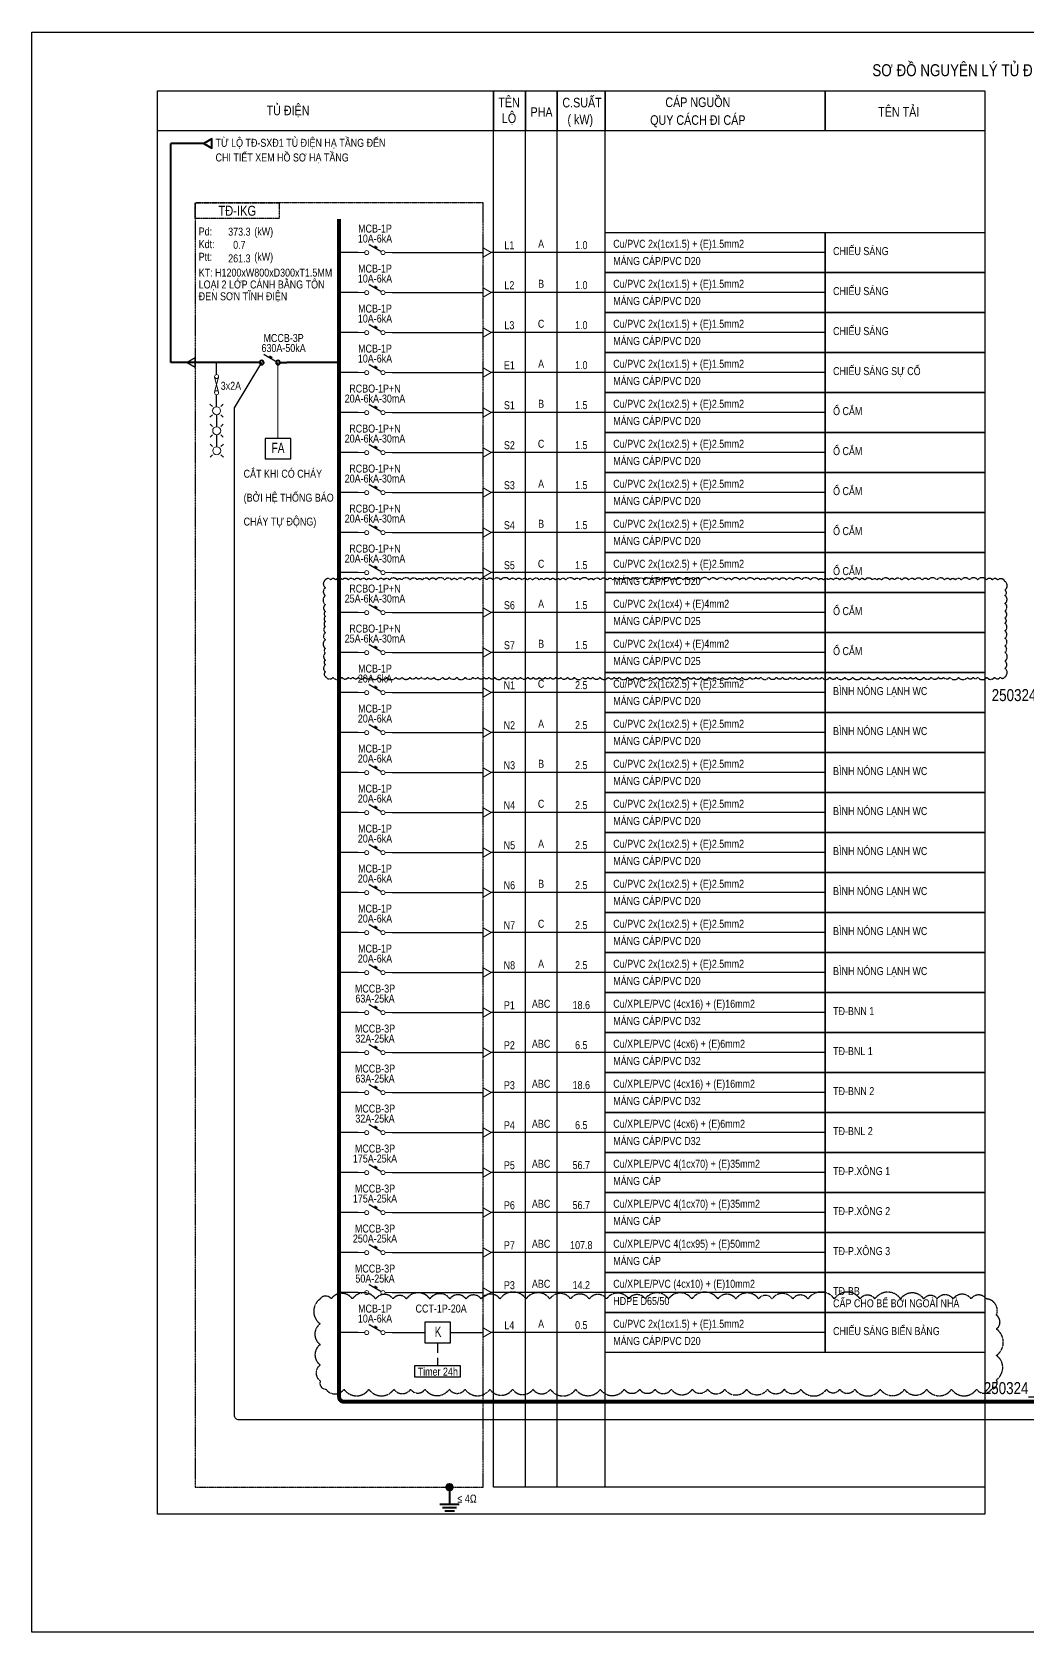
# Model space of a CAD drawing. Header units: millimetres. Extents: x -343543 to 400519, y -115663 to 104219.
# Drawn here: x -328386 to -303491, y 54009 to 94009 of the extents above; entities that cross this region are included whole.
import ezdxf
from ezdxf.enums import TextEntityAlignment as Align

# ---------------------------------------------------------------- set-up
doc = ezdxf.new("R2010")
doc.units = ezdxf.units.MM
doc.linetypes.add("$0$02'TUONG Xay$0$HIDDEN", pattern=[0.375, 0.25, -0.125])
doc.linetypes.add('CENTER', pattern=[50.8, 31.75, -6.35, 6.35, -6.35])
doc.layers.get('0').update_dxf_attribs({"color": 231, "lineweight": 0})
doc.layers.get('DefPoints').update_dxf_attribs({"color": 191})
for name, color, linetype, lineweight in [('A-SYMBOLS', 10, 'Continuous', 13), ('D-DAY', 3, 'Continuous', 40), ('E-EQUIP', 4, 'Continuous', 9), ('ICC-Text', 3, 'Continuous', 25), ('Sche', 1, 'Continuous', 0), ('tbd', 2, 'Continuous', 0)]:
    doc.layers.add(name, color=color, linetype=linetype, lineweight=lineweight)
for name, color, linetype in [('E-DB', 1, 'Continuous'), ('E-equi', 50, 'Continuous'), ('E-SCHEMATIC', 6, 'Continuous'), ('E-text', 3, 'Continuous'), ('INNO-GIOTHAI', 20, 'Continuous'), ('NETTHAY', 8, 'Continuous'), ('XR-EL-POWER$0$TEXT-VN', 7, 'Continuous')]:
    doc.layers.add(name, color=color, linetype=linetype)
doc.styles.add('E-TEXT 1', font='arial.ttf', dxfattribs={"width": 0.8})
doc.styles.add('UV-ABC', font='arial.ttf', dxfattribs={"width": 0.75})
doc.styles.add('VNCC-MEP', font='arial.ttf', dxfattribs={"width": 0.5})

# ---------------------------------------------------------------- blocks, each defined once
blk = doc.blocks.new('mccb')
at = {"color": 0}
for p, q in [((0, 679), (0, 849)), ((0, 170), (0, 0))]:
    blk.add_line(p, q, dxfattribs=at)
for points, const_width in [([(-25, 265), (-205, 577)], 34), ([(-120, 362), (-163, 435)], 40.8)]:
    blk.add_lwpolyline(points, dxfattribs=dict(at, const_width=const_width))
for centre in [(0, 628), (0, 221)]:
    blk.add_circle(centre, 50.9, dxfattribs=at)
blk = doc.blocks.new('di21')
at = {"layer": 'tbd'}
for p, q in [((-281, 73), (281, -73)), ((-281, -73), (281, 73))]:
    blk.add_line(p, q, dxfattribs=at)
for centre in [(-300, 0), (300, 0)]:
    blk.add_circle(centre, 75, dxfattribs=at)
blk = doc.blocks.new('den bao pha')
at = {"color": 0}
for p, q in [((-106, 106), (-165, 165)), ((106, 106), (165, 165)), ((-106, -106), (-165, -165)), ((106, -106), (165, -165))]:
    blk.add_line(p, q, dxfattribs=at)
blk.add_circle((0, 0), 100, dxfattribs=at)
blk = doc.blocks.new('DEN BAO PHA 2')
at = {"layer": 'E-SCHEMATIC', "ltscale": 0.05}
for p, q in [((0, -300), (0, 0)), ((0, -1104), (0, -804)), ((2, -1604), (2, -1304)), ((4, -2104), (4, -1804))]:
    blk.add_line(p, q, dxfattribs=at)
at = {"color": 0, "xscale": -0.6719999999040738, "yscale": 0.6719999999040738, "zscale": 0.6719999999040738, "rotation": 90}
blk.add_blockref('di21', (0, -552), dxfattribs=at)
at = {"color": 1}
blk.add_blockref('den bao pha', (0, -1204), dxfattribs=at)
at = {"color": 2}
blk.add_blockref('den bao pha', (2, -1704), dxfattribs=at)
at = {"color": 5}
blk.add_blockref('den bao pha', (4, -2204), dxfattribs=at)
at = {"layer": 'E-text', "style": 'E-TEXT 1'}
blk.add_attdef('FUSE', text='', height=200, dxfattribs=at).set_placement((103, -481), align=Align.TOP_LEFT)
blk = doc.blocks.new('tiep dia')
at = {"layer": 'D-DAY'}
blk.add_hatch(color=256, dxfattribs=at).paths.add_polyline_path([(80, 0, 1), (-80, 0, 1)])
for p, q in [((0, 0), (0, -426)), ((-239, -426), (239, -426)), ((-177, -510), (177, -510)), ((-116, -595), (123, -595))]:
    blk.add_line(p, q, dxfattribs=at)
blk.add_circle((0, 0), 79.8, dxfattribs=at)

msp = doc.modelspace()

# ---------------------------------------------------------------- linework, layer by layer
at = {"layer": 'A-SYMBOLS'}
msp.add_lwpolyline([(-322232.3, 85745.3), (-322232.3, 83850.7)], dxfattribs=at)
at = {"layer": 'D-DAY', "ltscale": 0.05}
for p, q in [((-324916.1, 85745.2), (-324916.1, 91222.7)), ((-324088.1, 91222.7), (-324916.1, 91222.7)), ((-322860.5, 85745.3), (-324916.1, 85745.2)), ((-320701.2, 85745.3), (-322011.5, 85745.3))]:
    msp.add_line(p, q, dxfattribs=at)
at = {"layer": 'D-DAY', "color": 2, "ltscale": 0.05}
msp.add_lwpolyline([(-324088.1, 91222.7), (-323883.4, 91104.5), (-323883.4, 91340.9)], close=True, dxfattribs=at)
at = {"layer": 'DefPoints'}
msp.add_lwpolyline([(-328386.5, 94009.1), (-278986.5, 94009.1), (-278986.5, 54009.1), (-328386.5, 54009.1)], close=True, dxfattribs=at)
at = {"layer": 'DefPoints', "color": 4, "linetype": "$0$02'TUONG Xay$0$HIDDEN"}
msp.add_lwpolyline([(-321046.7, 80310, 0.5205671), (-321046.7, 80115.7, 0.5205671), (-321046.7, 79917.1, 0.5205671), (-321046.7, 79693.4, 0.5205671), (-321046.7, 79521, 0.5205671), (-321046.7, 79401.5, 0.5205671), (-321046.7, 79274.2, 0.5205671), (-321046.7, 79145, 0.5205671), (-321046.7, 78991.4, 0.5205671), (-321046.7, 78815.1, 0.5205671), (-321046.7, 78601.8, 0.5205671), (-321046.7, 78480, 0.5205671), (-321046.7, 78307.2, 0.5205671), (-321046.7, 78187, 0.5205671), (-321046.7, 78011.5, 0.5205671), (-321046.7, 77899.1, 0.5205671), (-320853, 77876.1, 0.5205671), (-320636, 77876.1, 0.5205671), (-320472.5, 77876.1, 0.5205671), (-320356.8, 77876.1, 0.5205671), (-320220.1, 77876.1, 0.5205671), (-320057.1, 77876.1, 0.5205671), (-319911.4, 77876.1, 0.5205671), (-319712.6, 77876.1, 0.5205671), (-319504.4, 77876.1, 0.5205671), (-319284, 77876.1, 0.5205671), (-319126.6, 77876.1, 0.5205671), (-318930.3, 77876.1, 0.5205671), (-318777.2, 77876.1, 0.5205671), (-318645.1, 77876.1, 0.5205671), (-318488.6, 77876.1, 0.5205671), (-318329.6, 77876.1, 0.5205671), (-318116.2, 77876.1, 0.5205671), (-317944.6, 77876.1, 0.5205671), (-317757.7, 77876.1, 0.5205671), (-317544.5, 77876.1, 0.5205671), (-317355.5, 77876.1, 0.5205671), (-317232.6, 77876.1, 0.5205671), (-317077.9, 77876.1, 0.5205671), (-316952.7, 77876.1, 0.5205671), (-316810.2, 77876.1, 0.5205671), (-316605.8, 77876.1, 0.5205671), (-316460.1, 77876.1, 0.5205671), (-316303.3, 77876.1, 0.5205671), (-316163.9, 77876.1, 0.5205671), (-315982, 77876.1, 0.5205671), (-315845.9, 77876.1, 0.5205671), (-315693.4, 77876.1, 0.5205671), (-315543.5, 77876.1, 0.5205671), (-315418.2, 77876.1, 0.5205671), (-315277, 77876.1, 0.5205671), (-315158.7, 77876.1, 0.5205671), (-314988.7, 77876.1, 0.5205671), (-314816.4, 77876.1, 0.5205671), (-314604.3, 77876.1, 0.5205671), (-314473.4, 77876.1, 0.5205671), (-314355.9, 77876.1, 0.5205671), (-314174.9, 77876.1, 0.5205671), (-313970.5, 77876.1, 0.5205671), (-313818.5, 77876.1, 0.5205671), (-313695.1, 77876.1, 0.5205671), (-313481.3, 77876.1, 0.5205671), (-313294.1, 77876.1, 0.5205671), (-313136.6, 77876.1, 0.5205671), (-312922.6, 77876.1, 0.5205671), (-312760.1, 77876.1, 0.5205671), (-312578.2, 77876.1, 0.5205671), (-312426.4, 77876.1, 0.5205671), (-312312.5, 77876.1, 0.5205671), (-312184.4, 77876.1, 0.5205671), (-311970.9, 77876.1, 0.5205671), (-311830.8, 77876.1, 0.5205671), (-311647.9, 77876.1, 0.5205671), (-311447.8, 77876.1, 0.5205671), (-311301.9, 77876.1, 0.5205671), (-311113.1, 77876.1, 0.5205671), (-310927.6, 77876.1, 0.5205671), (-310797.3, 77876.1, 0.5205671), (-310625.1, 77876.1, 0.5205671), (-310426.7, 77876.1, 0.5205671), (-310273.3, 77876.1, 0.5205671), (-310153.5, 77876.1, 0.5205671), (-309952, 77876.1, 0.5205671), (-309759.8, 77876.1, 0.5205671), (-309609.1, 77876.1, 0.5205671), (-309417.4, 77876.1, 0.5205671), (-309286, 77876.1, 0.5205671), (-309102.5, 77876.1, 0.5205671), (-308922.8, 77876.1, 0.5205671), (-308768.5, 77876.1, 0.5205671), (-308626.5, 77876.1, 0.5205671), (-308423.8, 77876.1, 0.5205671), (-308251.2, 77876.1, 0.5205671), (-308053.1, 77876.1, 0.5205671), (-307848.6, 77876.1, 0.5205671), (-307630.5, 77876.1, 0.5205671), (-307444.8, 77876.1, 0.5205671), (-307229.7, 77876.1, 0.5205671), (-307050.6, 77876.1, 0.5205671), (-306857, 77876.1, 0.5205671), (-306673.1, 77876.1, 0.5205671), (-306548.8, 77876.1, 0.5205671), (-306408.7, 77876.1, 0.5205671), (-306275.7, 77876.1, 0.5205671), (-306073.4, 77876.1, 0.5205671), (-305888.9, 77876.1, 0.5205671), (-305710.4, 77876.1, 0.5205671), (-305582.4, 77876.1, 0.5205671), (-305422.1, 77876.1, 0.5205671), (-305200.3, 77876.1, 0.5205671), (-304985, 77876.1, 0.5205671), (-304837.9, 77876.1, 0.5205671), (-304721, 77876.1, 0.5205671), (-304498.6, 77876.1, 0.5205671), (-304303.9, 77876.1, 0.5205671), (-304160.4, 77876.1, 0.5205671), (-304042.5, 77886.7, 0.5205671), (-304042.5, 78098.8, 0.5205671), (-304042.5, 78281.5, 0.5205671), (-304042.5, 78500.7, 0.5205671), (-304042.5, 78664.2, 0.5205671), (-304042.5, 78855.2, 0.5205671), (-304042.5, 79036.5, 0.5205671), (-304042.5, 79227.1, 0.5205671), (-304042.5, 79358, 0.5205671), (-304042.5, 79532.6, 0.5205671), (-304042.5, 79723.5, 0.5205671), (-304042.5, 79921.1, 0.5205671), (-304042.5, 80060.1, 0.5205671), (-304042.5, 80273.4, 0.5205671), (-304225, 80310, 0.5205671), (-304357.7, 80310, 0.5205671), (-304507.1, 80310, 0.5205671), (-304723.4, 80310, 0.5205671), (-304931.7, 80310, 0.5205671), (-305137.7, 80310, 0.5205671), (-305283.6, 80310, 0.5205671), (-305409.9, 80310, 0.5205671), (-305551.7, 80310, 0.5205671), (-305747.6, 80310, 0.5205671), (-305958.4, 80310, 0.5205671), (-306114.1, 80310, 0.5205671), (-306301.2, 80310, 0.5205671), (-306451.4, 80310, 0.5205671), (-306623.6, 80310, 0.5205671), (-306802.5, 80310, 0.5205671), (-306930.6, 80310, 0.5205671), (-307132.3, 80310, 0.5205671), (-307246.9, 80310, 0.5205671), (-307362.8, 80310, 0.5205671), (-307549.5, 80310, 0.5205671), (-307681.6, 80310, 0.5205671), (-307872.2, 80310, 0.5205671), (-308049.8, 80310, 0.5205671), (-308181.2, 80310, 0.5205671), (-308338.3, 80310, 0.5205671), (-308464, 80310, 0.5205671), (-308588.7, 80310, 0.5205671), (-308707.3, 80310, 0.5205671), (-308914.8, 80310, 0.5205671), (-309129.2, 80310, 0.5205671), (-309341.5, 80310, 0.5205671), (-309505.6, 80310, 0.5205671), (-309692, 80310, 0.5205671), (-309862.3, 80310, 0.5205671), (-310038.6, 80310, 0.5205671), (-310160.2, 80310, 0.5205671), (-310317.3, 80310, 0.5205671), (-310517.5, 80310, 0.5205671), (-310682.9, 80310, 0.5205671), (-310886.1, 80310, 0.5205671), (-311028.1, 80310, 0.5205671), (-311249.4, 80310, 0.5205671), (-311444.5, 80310, 0.5205671), (-311666.5, 80310, 0.5205671), (-311834.3, 80310, 0.5205671), (-311966.4, 80310, 0.5205671), (-312096.7, 80310, 0.5205671), (-312263.2, 80310, 0.5205671), (-312387.3, 80310, 0.5205671), (-312581, 80310, 0.5205671), (-312706.1, 80310, 0.5205671), (-312883.5, 80310, 0.5205671), (-313067.1, 80310, 0.5205671), (-313243.4, 80310, 0.5205671), (-313415.6, 80310, 0.5205671), (-313598, 80310, 0.5205671), (-313717, 80310, 0.5205671), (-313851.2, 80310, 0.5205671), (-313996.4, 80310, 0.5205671), (-314169.4, 80310, 0.5205671), (-314336.8, 80310, 0.5205671), (-314458.4, 80310, 0.5205671), (-314673.4, 80310, 0.5205671), (-314819.1, 80310, 0.5205671), (-315030.6, 80310, 0.5205671), (-315174.7, 80310, 0.5205671), (-315290.8, 80310, 0.5205671), (-315423.6, 80310, 0.5205671), (-315575, 80310, 0.5205671), (-315696.6, 80310, 0.5205671), (-315862.2, 80310, 0.5205671), (-315990.1, 80310, 0.5205671), (-316129, 80310, 0.5205671), (-316278.4, 80310, 0.5205671), (-316437.3, 80310, 0.5205671), (-316657.8, 80310, 0.5205671), (-316848.5, 80310, 0.5205671), (-317011.8, 80310, 0.5205671), (-317176.6, 80310, 0.5205671), (-317361.3, 80310, 0.5205671), (-317564.3, 80310, 0.5205671), (-317752.3, 80310, 0.5205671), (-317881.4, 80310, 0.5205671), (-318060, 80310, 0.5205671), (-318278.8, 80310, 0.5205671), (-318444.5, 80310, 0.5205671), (-318624.3, 80310, 0.5205671), (-318746.7, 80310, 0.5205671), (-318927.7, 80310, 0.5205671), (-319134.5, 80310, 0.5205671), (-319247, 80310, 0.5205671), (-319440, 80310, 0.5205671), (-319580.2, 80310, 0.5205671), (-319728, 80310, 0.5205671), (-319899.4, 80310, 0.5205671), (-320016.8, 80310, 0.5205671), (-320169.3, 80310, 0.5205671), (-320323, 80310, 0.5205671), (-320473.7, 80310, 0.5205671), (-320622, 80310, 0.5205671), (-320783.7, 80310, 0.5205671), (-320915.2, 80310, 0.5205671)], format="xyb", close=True, dxfattribs=at)
at = {"layer": 'E-DB', "color": 2, "linetype": 'CENTER', "ltscale": 0.02}
for points in [[(-317101.2, 89736.2), (-324301.2, 89736.2), (-324301.3, 57631.3), (-317101.2, 57631.3)], [(-324301.2, 89736.2), (-322200.1, 89736.2), (-322200.1, 89344.9), (-324301.2, 89344.9)]]:
    msp.add_lwpolyline(points, close=True, dxfattribs=at)
at = {"layer": 'E-equi', "ltscale": 0.05}
msp.add_lwpolyline([(-324505.7, 85745.2), (-324301.2, 85627.2), (-324301.2, 85863.3)], close=True, dxfattribs=at)
at = {"layer": 'E-EQUIP', "ltscale": 0.05}
for points in [[(-316896.5, 88494.7), (-317101.2, 88612.9), (-317101.2, 88376.6)], [(-316896.5, 87494.7), (-317101.2, 87612.9), (-317101.2, 87376.6)], [(-316896.5, 86494.7), (-317101.2, 86612.9), (-317101.2, 86376.6)], [(-316896.5, 85494.7), (-317101.2, 85612.9), (-317101.2, 85376.6)], [(-316896.5, 84494.7), (-317101.2, 84612.9), (-317101.2, 84376.6)], [(-316896.5, 83494.7), (-317101.2, 83612.9), (-317101.2, 83376.6)], [(-316896.5, 82494.7), (-317101.2, 82612.9), (-317101.2, 82376.6)], [(-316896.5, 81494.7), (-317101.2, 81612.9), (-317101.2, 81376.6)], [(-316896.5, 80494.7), (-317101.2, 80612.9), (-317101.2, 80376.6)], [(-316896.5, 79494.7), (-317101.2, 79612.9), (-317101.2, 79376.6)], [(-316896.5, 78494.7), (-317101.2, 78612.9), (-317101.2, 78376.6)], [(-316896.5, 77494.7), (-317101.2, 77612.9), (-317101.2, 77376.6)], [(-316896.5, 76494.7), (-317101.2, 76612.9), (-317101.2, 76376.6)], [(-316896.5, 75494.7), (-317101.2, 75612.9), (-317101.2, 75376.6)], [(-316896.5, 74494.7), (-317101.2, 74612.9), (-317101.2, 74376.6)], [(-316896.5, 73494.7), (-317101.2, 73612.9), (-317101.2, 73376.6)], [(-316896.5, 72494.7), (-317101.2, 72612.9), (-317101.2, 72376.6)], [(-316896.5, 71494.7), (-317101.2, 71612.9), (-317101.2, 71376.6)], [(-316896.5, 70494.7), (-317101.2, 70612.9), (-317101.2, 70376.6)], [(-316896.5, 69494.7), (-317101.2, 69612.9), (-317101.2, 69376.6)], [(-316896.5, 68494.7), (-317101.2, 68612.9), (-317101.2, 68376.6)], [(-316896.5, 67494.7), (-317101.2, 67612.9), (-317101.2, 67376.6)], [(-316896.5, 66494.7), (-317101.2, 66612.9), (-317101.2, 66376.6)], [(-316896.5, 65494.7), (-317101.2, 65612.9), (-317101.2, 65376.6)], [(-316896.5, 64494.7), (-317101.2, 64612.9), (-317101.2, 64376.6)], [(-316896.5, 63494.7), (-317101.2, 63612.9), (-317101.2, 63376.6)], [(-316896.5, 62494.7), (-317101.2, 62612.9), (-317101.2, 62376.6)], [(-316896.5, 61494.7), (-317101.2, 61612.9), (-317101.2, 61376.6)]]:
    msp.add_lwpolyline(points, close=True, dxfattribs=at)
at = {"layer": 'E-SCHEMATIC', "ltscale": 0.05}
for p, q in [((-320225.7, 88494.7), (-320701.2, 88494.7)), ((-319376.7, 88494.7), (-317101.2, 88494.7)), ((-308543.2, 88494.7), (-316896.5, 88494.7)), ((-320225.7, 87494.7), (-320701.2, 87494.7)), ((-319376.7, 87494.7), (-317101.2, 87494.7)), ((-308543.2, 87494.7), (-316896.5, 87494.7)), ((-320225.7, 86494.7), (-320701.2, 86494.7)), ((-319376.7, 86494.7), (-317101.2, 86494.7)), ((-308543.2, 86494.7), (-316896.5, 86494.7)), ((-320225.7, 85494.7), (-320701.2, 85494.7)), ((-319376.7, 85494.7), (-317101.2, 85494.7)), ((-308543.2, 85494.7), (-316896.5, 85494.7)), ((-320225.7, 84494.7), (-320701.2, 84494.7)), ((-319376.7, 84494.7), (-317101.2, 84494.7)), ((-308543.2, 84494.7), (-316896.5, 84494.7)), ((-320225.7, 83494.7), (-320701.2, 83494.7)), ((-319376.7, 83494.7), (-317101.2, 83494.7)), ((-308543.2, 83494.7), (-316896.5, 83494.7)), ((-320225.7, 82494.7), (-320701.2, 82494.7)), ((-319376.7, 82494.7), (-317101.2, 82494.7)), ((-308543.2, 82494.7), (-316896.5, 82494.7)), ((-320225.7, 81494.7), (-320701.2, 81494.7)), ((-319376.7, 81494.7), (-317101.2, 81494.7)), ((-308543.2, 81494.7), (-316896.5, 81494.7)), ((-320225.7, 80494.7), (-320701.2, 80494.7)), ((-319376.7, 80494.7), (-317101.2, 80494.7)), ((-308543.2, 80494.7), (-316896.5, 80494.7)), ((-320225.7, 79494.7), (-320701.2, 79494.7)), ((-319376.7, 79494.7), (-317101.2, 79494.7)), ((-308543.2, 79494.7), (-316896.5, 79494.7)), ((-320225.7, 78494.7), (-320701.2, 78494.7)), ((-319376.7, 78494.7), (-317101.2, 78494.7)), ((-308543.2, 78494.7), (-316896.5, 78494.7)), ((-320225.7, 77494.7), (-320701.2, 77494.7)), ((-319376.7, 77494.7), (-317101.2, 77494.7)), ((-308543.2, 77494.7), (-316896.5, 77494.7)), ((-320225.7, 76494.7), (-320701.2, 76494.7)), ((-319376.7, 76494.7), (-317101.2, 76494.7)), ((-308543.2, 76494.7), (-316896.5, 76494.7)), ((-320225.7, 75494.7), (-320701.2, 75494.7)), ((-319376.7, 75494.7), (-317101.2, 75494.7)), ((-308543.2, 75494.7), (-316896.5, 75494.7)), ((-320225.7, 74494.7), (-320701.2, 74494.7)), ((-319376.7, 74494.7), (-317101.2, 74494.7)), ((-308543.2, 74494.7), (-316896.5, 74494.7)), ((-320225.7, 73494.7), (-320701.2, 73494.7)), ((-319376.7, 73494.7), (-317101.2, 73494.7)), ((-308543.2, 73494.7), (-316896.5, 73494.7)), ((-320225.7, 72494.7), (-320701.2, 72494.7)), ((-319376.7, 72494.7), (-317101.2, 72494.7)), ((-308543.2, 72494.7), (-316896.5, 72494.7)), ((-320225.7, 71494.7), (-320701.2, 71494.7)), ((-319376.7, 71494.7), (-317101.2, 71494.7)), ((-308543.2, 71494.7), (-316896.5, 71494.7)), ((-320225.7, 70494.7), (-320701.2, 70494.7)), ((-319376.7, 70494.7), (-317101.2, 70494.7)), ((-308543.2, 70494.7), (-316896.5, 70494.7)), ((-320225.7, 69494.7), (-320701.2, 69494.7)), ((-319376.7, 69494.7), (-317101.2, 69494.7)), ((-308543.2, 69494.7), (-316896.5, 69494.7)), ((-320225.7, 68494.7), (-320701.2, 68494.7)), ((-319376.7, 68494.7), (-317101.2, 68494.7)), ((-308543.2, 68494.7), (-316896.5, 68494.7)), ((-320225.7, 67494.7), (-320701.2, 67494.7)), ((-319376.7, 67494.7), (-317101.2, 67494.7)), ((-308543.2, 67494.7), (-316896.5, 67494.7)), ((-320225.7, 66494.7), (-320701.2, 66494.7)), ((-319376.7, 66494.7), (-317101.2, 66494.7)), ((-308543.2, 66494.7), (-316896.5, 66494.7)), ((-320225.7, 65494.7), (-320701.2, 65494.7)), ((-319376.7, 65494.7), (-317101.2, 65494.7)), ((-308543.2, 65494.7), (-316896.5, 65494.7)), ((-320225.7, 64494.7), (-320701.2, 64494.7)), ((-319376.7, 64494.7), (-317101.2, 64494.7)), ((-308543.2, 64494.7), (-316896.5, 64494.7)), ((-320225.7, 63494.7), (-320701.2, 63494.7)), ((-319376.7, 63494.7), (-317101.2, 63494.7)), ((-308543.2, 63494.7), (-316896.5, 63494.7)), ((-320225.7, 62494.7), (-320701.2, 62494.7)), ((-319376.7, 62494.7), (-317101.2, 62494.7)), ((-308543.2, 62494.7), (-316896.5, 62494.7)), ((-320225.7, 61494.7), (-320701.2, 61494.7)), ((-319376.7, 61494.7), (-318561.5, 61494.7)), ((-317916.4, 61494.7), (-317101.2, 61494.7)), ((-308543.2, 61494.7), (-316896.5, 61494.7))]:
    msp.add_line(p, q, dxfattribs=at)
at = {"layer": 'E-SCHEMATIC', "color": 6, "ltscale": 0.05, "const_width": 100}
msp.add_lwpolyline([(-320701.2, 89331.7), (-320701.3, 59880.8, 0.4142142), (-320589, 59768.5), (-297842.7, 59768.5, 0.4142129), (-297730.4, 59880.8), (-297730.3, 89236.2)], format="xyb", dxfattribs=at)
at = {"layer": 'E-text'}
msp.add_lwpolyline([(-318805.9, 60667.5), (-317671.9, 60667.5), (-317671.9, 60382.4), (-318805.9, 60382.4)], close=True, dxfattribs=at)
at = {"layer": 'ICC-Text', "color": 4, "linetype": "$0$02'TUONG Xay$0$HIDDEN"}
msp.add_lwpolyline([(-321175.8, 62336.2, 0.5205671), (-321175, 61711.7, 0.5205671), (-321174.3, 61193.3, 0.5205671), (-321173.6, 60685.9, 0.5205671), (-321173, 60283.1, 0.5205671), (-321028.2, 60076.5, 0.5205671), (-320578.5, 60076.5, 0.5205671), (-319956.4, 60076.5, 0.5205671), (-319329.5, 60076.5, 0.5205671), (-318914.2, 60076.5, 0.5205671), (-318552, 60076.5, 0.5205671), (-317944.1, 60076.5, 0.5205671), (-317551.8, 60076.5, 0.5205671), (-316930.2, 60076.5, 0.5205671), (-316361.6, 60076.5, 0.5205671), (-315851.9, 60076.5, 0.5205671), (-315416.3, 60076.5, 0.5205671), (-314782.7, 60076.5, 0.5205671), (-314168.4, 60076.5, 0.5205671), (-313567.8, 60076.5, 0.5205671), (-313182, 60076.5, 0.5205671), (-312796.2, 60076.5, 0.5205671), (-312388.7, 60076.5, 0.5205671), (-311864.1, 60076.5, 0.5205671), (-311484.5, 60076.5, 0.5205671), (-311052, 60076.5, 0.5205671), (-310506.9, 60076.5, 0.5205671), (-309986, 60076.5, 0.5205671), (-309563, 60076.5, 0.5205671), (-309149.6, 60076.5, 0.5205671), (-308509.1, 60076.5, 0.5205671), (-308174.9, 60076.5, 0.5205671), (-307797.8, 60076.5, 0.5205671), (-307162.9, 60076.5, 0.5205671), (-306557.2, 60076.5, 0.5205671), (-305997.7, 60076.5, 0.5205671), (-305378.7, 60076.5, 0.5205671), (-304753.1, 60076.5, 0.5205671), (-304380.2, 60076.5, 0.5205671), (-304255.7, 60316, 0.5205671), (-304256.6, 60922.4, 0.5205671), (-304257.5, 61583.1, 0.5205671), (-304257.9, 61929.7, 0.5205671), (-304510.2, 62336.2, 0.5205671), (-304891.2, 62336.2, 0.5205671), (-305340.9, 62336.2, 0.5205671), (-305740.2, 62336.2, 0.5205671), (-306075.9, 62336.2, 0.5205671), (-306653.5, 62336.2, 0.5205671), (-307299.7, 62336.2, 0.5205671), (-307666.7, 62336.2, 0.5205671), (-308313.4, 62336.2, 0.5205671), (-308971.3, 62336.2, 0.5205671), (-309349.9, 62336.2, 0.5205671), (-309870, 62336.2, 0.5205671), (-310204.9, 62336.2, 0.5205671), (-310777.1, 62336.2, 0.5205671), (-311226.3, 62336.2, 0.5205671), (-311874.9, 62336.2, 0.5205671), (-312460.6, 62336.2, 0.5205671), (-313043.3, 62336.2, 0.5205671), (-313457.4, 62336.2, 0.5205671), (-314012.3, 62336.2, 0.5205671), (-314443.6, 62336.2, 0.5205671), (-314909.4, 62336.2, 0.5205671), (-315431.5, 62336.2, 0.5205671), (-316025.3, 62336.2, 0.5205671), (-316680.4, 62336.2, 0.5205671), (-317149.3, 62336.2, 0.5205671), (-317528.8, 62336.2, 0.5205671), (-317930.2, 62336.2, 0.5205671), (-318432.6, 62336.2, 0.5205671), (-319018.7, 62336.2, 0.5205671), (-319353.4, 62336.2, 0.5205671), (-319786.9, 62336.2, 0.5205671), (-320370.4, 62336.2, 0.5205671), (-320900.6, 62336.2, 0.5205671)], format="xyb", close=True, dxfattribs=at)
at = {"layer": 'ICC-Text', "color": 4, "linetype": "$0$02'TUONG Xay$0$HIDDEN", "ltscale": 1000}
msp.add_lwpolyline([(-318238.9, 61236.7), (-318238.9, 60667.5)], dxfattribs=at)
at = {"layer": 'INNO-GIOTHAI'}
msp.add_lwpolyline([(-297261.5, 59311.9), (-323208.8, 59311.9, -0.4142136), (-323321.1, 59424.2), (-323321.1, 84616.4), (-322639.8, 85745.3)], format="xyb", dxfattribs=at)
at = {"layer": 'NETTHAY', "color": 8}
for p, q in [((-316841.8, 57631.3), (-316841.8, 91536.1)), ((-316042.4, 57631.3), (-316042.4, 91536.1)), ((-315243.2, 57631.3), (-315243.2, 91536.1)), ((-314043.6, 57630.9), (-314043.5, 91535.7)), ((-314043.6, 57631.3), (-316841.8, 57631.3)), ((-304543.2, 57630.9), (-314043.6, 57630.9))]:
    msp.add_line(p, q, dxfattribs=at)
at = {"layer": 'NETTHAY', "color": 2}
msp.add_lwpolyline([(-325242.1, 92536.1), (-304543.1, 92536.1), (-304543.2, 56958.9), (-325242.2, 56958.9)], close=True, dxfattribs=at)
at = {"layer": 'NETTHAY', "color": 8}
for points in [[(-325242.1, 92535.7), (-316841.8, 92535.7), (-316841.8, 91535.7), (-325242.1, 91535.7)], [(-316841.8, 92536.1), (-316042.4, 92536.1), (-316042.4, 91535.7), (-316841.8, 91535.7)], [(-316042.4, 92536.1), (-315242.9, 92536.1), (-315242.9, 91535.7), (-316042.4, 91535.7)], [(-314043.5, 91535.7), (-315242.9, 91535.7), (-315242.9, 92536.1), (-314043.5, 92536.1)], [(-314043.5, 92535.7), (-308543.2, 92535.7), (-308543.2, 91535.7), (-314043.5, 91535.7)], [(-308543.2, 92535.7), (-304543.1, 92535.7), (-304543.1, 91535.7), (-308543.2, 91535.7)], [(-314043.5, 88994.7), (-308543.2, 88994.7), (-308543.2, 87994.7), (-314043.5, 87994.7)], [(-308543.2, 88994.7), (-304543.1, 88994.7), (-304543.1, 87994.7), (-308543.2, 87994.7)], [(-314043.5, 87994.7), (-308543.2, 87994.7), (-308543.2, 86994.7), (-314043.5, 86994.7)], [(-308543.2, 87994.7), (-304543.1, 87994.7), (-304543.1, 86994.7), (-308543.2, 86994.7)], [(-314043.5, 86994.7), (-308543.2, 86994.7), (-308543.2, 85994.7), (-314043.5, 85994.7)], [(-308543.2, 86994.7), (-304543.1, 86994.7), (-304543.1, 85994.7), (-308543.2, 85994.7)], [(-314043.5, 85994.7), (-308543.2, 85994.7), (-308543.2, 84994.7), (-314043.5, 84994.7)], [(-308543.2, 85994.7), (-304543.2, 85994.7), (-304543.2, 84994.7), (-308543.2, 84994.7)], [(-314043.5, 84994.7), (-308543.2, 84994.7), (-308543.2, 83994.7), (-314043.5, 83994.7)], [(-308543.2, 84994.7), (-304543.2, 84994.7), (-304543.2, 83994.7), (-308543.2, 83994.7)], [(-314043.5, 83994.7), (-308543.2, 83994.7), (-308543.2, 82994.7), (-314043.5, 82994.7)], [(-308543.2, 83994.7), (-304543.2, 83994.7), (-304543.2, 82994.7), (-308543.2, 82994.7)], [(-314043.5, 82994.7), (-308543.2, 82994.7), (-308543.2, 81994.7), (-314043.5, 81994.7)], [(-308543.2, 82994.7), (-304543.2, 82994.7), (-304543.2, 81994.7), (-308543.2, 81994.7)], [(-314043.5, 81994.7), (-308543.2, 81994.7), (-308543.2, 80994.7), (-314043.5, 80994.7)], [(-308543.2, 81994.7), (-304543.2, 81994.7), (-304543.2, 80994.7), (-308543.2, 80994.7)], [(-314043.5, 80994.7), (-308543.2, 80994.7), (-308543.2, 79994.7), (-314043.5, 79994.7)], [(-308543.2, 80994.7), (-304543.2, 80994.7), (-304543.2, 79994.7), (-308543.2, 79994.7)], [(-314043.5, 79994.7), (-308543.2, 79994.7), (-308543.2, 78994.7), (-314043.5, 78994.7)], [(-308543.2, 79994.7), (-304543.2, 79994.7), (-304543.2, 78994.7), (-308543.2, 78994.7)], [(-314043.5, 78994.7), (-308543.2, 78994.7), (-308543.2, 77994.7), (-314043.5, 77994.7)], [(-308543.2, 78994.7), (-304543.2, 78994.7), (-304543.2, 77994.7), (-308543.2, 77994.7)], [(-314043.5, 77994.7), (-308543.2, 77994.7), (-308543.2, 76994.7), (-314043.5, 76994.7)], [(-308543.2, 77994.7), (-304543.2, 77994.7), (-304543.2, 76994.7), (-308543.2, 76994.7)], [(-314043.5, 76994.7), (-308543.2, 76994.7), (-308543.2, 75994.7), (-314043.5, 75994.7)], [(-308543.2, 76994.7), (-304543.2, 76994.7), (-304543.2, 75994.7), (-308543.2, 75994.7)], [(-314043.5, 75994.7), (-308543.2, 75994.7), (-308543.2, 74994.7), (-314043.5, 74994.7)], [(-308543.2, 75994.7), (-304543.2, 75994.7), (-304543.2, 74994.7), (-308543.2, 74994.7)], [(-314043.5, 74994.7), (-308543.2, 74994.7), (-308543.2, 73994.7), (-314043.5, 73994.7)], [(-308543.2, 74994.7), (-304543.2, 74994.7), (-304543.2, 73994.7), (-308543.2, 73994.7)], [(-314043.5, 73994.7), (-308543.2, 73994.7), (-308543.2, 72994.7), (-314043.5, 72994.7)], [(-308543.2, 73994.7), (-304543.2, 73994.7), (-304543.2, 72994.7), (-308543.2, 72994.7)], [(-314043.5, 72994.7), (-308543.2, 72994.7), (-308543.2, 71994.7), (-314043.5, 71994.7)], [(-308543.2, 72994.7), (-304543.2, 72994.7), (-304543.2, 71994.7), (-308543.2, 71994.7)], [(-314043.5, 71994.7), (-308543.2, 71994.7), (-308543.2, 70994.7), (-314043.5, 70994.7)], [(-308543.2, 71994.7), (-304543.2, 71994.7), (-304543.2, 70994.7), (-308543.2, 70994.7)], [(-314043.5, 70994.7), (-308543.2, 70994.7), (-308543.2, 69994.7), (-314043.5, 69994.7)], [(-308543.2, 70994.7), (-304543.2, 70994.7), (-304543.2, 69994.7), (-308543.2, 69994.7)], [(-314043.5, 69994.7), (-308543.2, 69994.7), (-308543.2, 68994.7), (-314043.5, 68994.7)], [(-308543.2, 69994.7), (-304543.2, 69994.7), (-304543.2, 68994.7), (-308543.2, 68994.7)], [(-314043.5, 68994.7), (-308543.2, 68994.7), (-308543.2, 67994.7), (-314043.5, 67994.7)], [(-308543.2, 68994.7), (-304543.2, 68994.7), (-304543.2, 67994.7), (-308543.2, 67994.7)], [(-314043.5, 67994.7), (-308543.2, 67994.7), (-308543.2, 66994.7), (-314043.5, 66994.7)], [(-308543.2, 67994.7), (-304543.2, 67994.7), (-304543.2, 66994.7), (-308543.2, 66994.7)], [(-314043.5, 66994.7), (-308543.2, 66994.7), (-308543.2, 65994.7), (-314043.5, 65994.7)], [(-308543.2, 66994.7), (-304543.2, 66994.7), (-304543.2, 65994.7), (-308543.2, 65994.7)], [(-314043.5, 65994.7), (-308543.2, 65994.7), (-308543.2, 64994.7), (-314043.5, 64994.7)], [(-308543.2, 65994.7), (-304543.2, 65994.7), (-304543.2, 64994.7), (-308543.2, 64994.7)], [(-314043.5, 64994.7), (-308543.2, 64994.7), (-308543.2, 63994.7), (-314043.5, 63994.7)], [(-308543.2, 64994.7), (-304543.2, 64994.7), (-304543.2, 63994.7), (-308543.2, 63994.7)], [(-314043.5, 63994.7), (-308543.2, 63994.7), (-308543.2, 62994.7), (-314043.5, 62994.7)], [(-308543.2, 63994.7), (-304543.2, 63994.7), (-304543.2, 62994.7), (-308543.2, 62994.7)], [(-314043.5, 62994.7), (-308543.2, 62994.7), (-308543.2, 61994.7), (-314043.5, 61994.7)], [(-308543.2, 62994.7), (-304543.2, 62994.7), (-304543.2, 61994.7), (-308543.2, 61994.7)], [(-314043.5, 61994.7), (-308543.2, 61994.7), (-308543.2, 60994.7), (-314043.5, 60994.7)], [(-308543.2, 61994.7), (-304543.2, 61994.7), (-304543.2, 60994.7), (-308543.2, 60994.7)]]:
    msp.add_lwpolyline(points, close=True, dxfattribs=at)
at = {"layer": 'XR-EL-POWER$0$TEXT-VN'}
for points in [[(-321909.8, 83850.7), (-322554.8, 83850.7), (-322554.8, 83334.7), (-321909.8, 83334.7), (-321909.8, 83850.7)], [(-317916.4, 61752.8), (-318561.5, 61752.8), (-318561.5, 61236.7), (-317916.4, 61236.7), (-317916.4, 61752.8)]]:
    msp.add_lwpolyline(points, dxfattribs=at)

# ---------------------------------------------------------------- block references
at = {"layer": 'D-DAY', "xscale": -1, "rotation": 90}
msp.add_blockref('mccb', (-322011.5, 85745.3), dxfattribs=at)
at = {"layer": 'E-EQUIP', "xscale": -1, "rotation": 90}
for p in [(-319383.3, 88494.7), (-319383.3, 87494.7), (-319383.3, 86494.7), (-319383.3, 85494.7), (-319383.3, 84494.7), (-319383.3, 83494.7), (-319383.3, 82494.7), (-319383.3, 81494.7), (-319383.3, 80494.7), (-319383.3, 79494.7), (-319383.3, 78494.7), (-319383.3, 77494.7), (-319383.3, 76494.7), (-319383.3, 75494.7), (-319383.3, 74494.7), (-319383.3, 73494.7), (-319383.3, 72494.7), (-319383.3, 71494.7), (-319383.3, 70494.7), (-319383.3, 69494.7), (-319383.3, 68494.7), (-319383.3, 67494.7), (-319383.3, 66494.7), (-319383.3, 65494.7), (-319383.3, 64494.7), (-319383.3, 63494.7), (-319383.3, 62494.7), (-319383.3, 61494.7)]:
    msp.add_blockref('mccb', p, dxfattribs=at)
at = {"layer": 'E-EQUIP'}
ref = msp.add_blockref('DEN BAO PHA 2', (-323767.5, 85745.3), dxfattribs=at)
ref.add_attrib('FUSE', '3x2A', dxfattribs={"layer": 'E-text', "height": 200, "style": 'E-TEXT 1', "width": 0.8}).set_placement((-323664.3, 85263.9), align=Align.TOP_LEFT)
at = {"layer": 'Sche'}
msp.add_blockref('tiep dia', (-317940.4, 57631.3), dxfattribs=at)

# ---------------------------------------------------------------- texts
at = {"layer": 'D-DAY', "style": 'E-TEXT 1', "width": 0.8}
for s, height, p in [('SƠ ĐỒ NGUYÊN LÝ TỦ ĐIỆN NHÀ IKIGAI (TĐ-IKG)', 300, (-303408.7, 92903.6)), ('MCCB-3P', 200, (-322091.2, 86258.7)), ('630A-50kA', 200, (-322091.2, 86008.5))]:
    msp.add_text(s, height=height, dxfattribs=at).set_placement(p, align=Align.CENTER)
for s, p in [('TỪ LỘ TĐ-SXĐ1 TỦ ĐIỆN HẠ TẦNG ĐẾN', (-323794, 91138.8)), ('CHI TIẾT XEM HỒ SƠ HẠ TẦNG', (-323794, 90772.2))]:
    msp.add_text(s, height=200, dxfattribs=at).set_placement(p)
for s, p in [('373.3', (-323197.8, 89017.2)), ('261.3', (-323197.8, 88349.7)), ('0.7', (-323197.8, 88688.2)), ('L1', (-316442.1, 88678.9)), ('1.0', (-314643.4, 88680.9)), ('L2', (-316442.1, 87678.9)), ('1.0', (-314643.4, 87680.9)), ('L3', (-316442.1, 86678.9)), ('1.0', (-314643.4, 86680.9)), ('E1', (-316442.1, 85678.9)), ('1.0', (-314643.4, 85680.9)), ('S1', (-316442.1, 84678.9)), ('1.5', (-314643.4, 84680.9)), ('S2', (-316442.1, 83678.9)), ('1.5', (-314643.4, 83680.9)), ('S3', (-316442.1, 82678.9)), ('1.5', (-314643.4, 82680.9)), ('S4', (-316442.1, 81678.9)), ('1.5', (-314643.4, 81680.9)), ('S5', (-316442.1, 80678.9)), ('1.5', (-314643.4, 80680.9)), ('1.5', (-314643.4, 79680.9)), ('1.5', (-314643.4, 78680.9)), ('N1', (-316442.1, 77678.9)), ('2.5', (-314643.4, 77680.9)), ('N2', (-316442.1, 76678.9)), ('2.5', (-314643.4, 76680.9)), ('N3', (-316442.1, 75678.9)), ('2.5', (-314643.4, 75680.9)), ('N4', (-316442.1, 74678.9)), ('2.5', (-314643.4, 74680.9)), ('N5', (-316442.1, 73678.9)), ('2.5', (-314643.4, 73680.9)), ('N6', (-316442.1, 72678.9)), ('2.5', (-314643.4, 72680.9)), ('N7', (-316442.1, 71678.9)), ('2.5', (-314643.4, 71680.9)), ('N8', (-316442.1, 70678.9)), ('2.5', (-314643.4, 70680.9)), ('P1', (-316442.1, 69678.9)), ('18.6', (-314643.4, 69680.9)), ('P2', (-316442.1, 68678.9)), ('6.5', (-314643.4, 68680.9)), ('P3', (-316442.1, 67678.9)), ('18.6', (-314643.4, 67680.9)), ('P4', (-316442.1, 66678.9)), ('6.5', (-314643.4, 66680.9)), ('P5', (-316442.1, 65678.9)), ('56.7', (-314643.4, 65680.9)), ('P6', (-316442.1, 64678.9)), ('56.7', (-314643.4, 64680.9)), ('P7', (-316442.1, 63678.9)), ('107.8', (-314643.4, 63680.9)), ('P3', (-316442.1, 62678.9)), ('14.2', (-314643.4, 62680.9)), ('L4', (-316442.1, 61678.9)), ('0.5', (-314643.4, 61680.9))]:
    msp.add_text(s, height=200, dxfattribs=at).set_placement(p, align=Align.MIDDLE_CENTER)
at = {"layer": 'D-DAY', "ltscale": 10, "style": 'E-TEXT 1', "width": 0.8}
for s, p in [('CHIẾU SÁNG', (-308344, 88431.6)), ('CHIẾU SÁNG', (-308344, 87431.6)), ('CHIẾU SÁNG', (-308344, 86431.6)), ('CHIẾU SÁNG SỰ CỐ', (-308344, 85431.6)), ('Ổ CẮM', (-308344, 84431.6)), ('Ổ CẮM', (-308344, 83431.6)), ('Ổ CẮM', (-308344, 82431.6)), ('Ổ CẮM', (-308344, 81431.6)), ('Ổ CẮM', (-308344, 80431.6)), ('Ổ CẮM', (-308344, 79431.6)), ('Ổ CẮM', (-308344, 78431.6)), ('BÌNH NÓNG LẠNH WC', (-308344, 77431.6)), ('BÌNH NÓNG LẠNH WC', (-308344, 76431.6)), ('BÌNH NÓNG LẠNH WC', (-308344, 75431.6)), ('BÌNH NÓNG LẠNH WC', (-308344, 74431.6)), ('BÌNH NÓNG LẠNH WC', (-308344, 73431.6)), ('BÌNH NÓNG LẠNH WC', (-308344, 72431.6)), ('BÌNH NÓNG LẠNH WC', (-308344, 71431.6)), ('BÌNH NÓNG LẠNH WC', (-308344, 70431.6)), ('TĐ-BNN 1', (-308344, 69431.6)), ('TĐ-BNL 1', (-308344, 68431.6)), ('TĐ-BNN 2', (-308344, 67431.6)), ('TĐ-BNL 2', (-308344, 66431.6)), ('TĐ-P.XÔNG 1', (-308344, 65431.6)), ('TĐ-P.XÔNG 2', (-308344, 64431.6)), ('TĐ-P.XÔNG 3', (-308344, 63431.6)), ('TĐ-BB', (-308344, 62431.6)), ('CẤP CHO BỂ BƠI NGOÀI NHÀ', (-308344, 62126.2)), ('CHIẾU SÁNG BIỂN BẢNG', (-308344, 61431.6))]:
    msp.add_text(s, height=200, dxfattribs=at).set_placement(p)
at = {"layer": 'D-DAY', "color": 4, "linetype": "$0$02'TUONG Xay$0$HIDDEN", "ltscale": 1000, "style": 'E-TEXT 1', "width": 0.8}
for s, p in [('S6', (-316442.1, 79678.9)), ('S7', (-316442.1, 78678.9))]:
    msp.add_text(s, height=200, dxfattribs=at).set_placement(p, align=Align.MIDDLE_CENTER)
at = {"layer": 'DefPoints', "style": 'UV-ABC', "width": 0.8}
for p in [(-304375.5, 77281.6), (-304573.8, 59956.1)]:
    msp.add_text('250324_Cập nhật lộ thiết bị', height=300, dxfattribs=at).set_placement(p)
at = {"layer": 'E-text', "style": 'E-TEXT 1', "width": 0.8}
for s, height, p in [('TÊN', 240, (-316450.9, 92128.7)), ('C.SUẤT', 240, (-314624.2, 92123.8)), ('CÁP NGUỒN', 240, (-311727.8, 92132.3)), ('TỦ ĐIỆN', 240, (-321980.1, 91927.7)), ('LỘ', 240, (-316450.9, 91734.9)), ('PHA', 240, (-315637.2, 91888.7)), ('TÊN TẢI', 240, (-306701.2, 91892.2)), ('( kW)', 240, (-314668.4, 91703)), ('QUY CÁCH ĐI CÁP', 240, (-311727.8, 91687.7)), ('≤ 4Ω ', 200, (-317469.6, 57243.6))]:
    msp.add_text(s, height=height, dxfattribs=at).set_placement(p, align=Align.CENTER)
for s, height, p in [('TĐ-IKG', 250, (-323250.6, 89540.5)), ('10A-6kA', 200, (-319804.5, 88845)), ('MCB-1P', 200, (-319804.5, 89095.2)), ('MCB-1P', 200, (-319804.5, 88095.2)), ('10A-6kA', 200, (-319804.5, 87845)), ('10A-6kA', 200, (-319804.5, 86845)), ('MCB-1P', 200, (-319804.5, 87095.2)), ('MCB-1P', 200, (-319804.5, 86095.2)), ('10A-6kA', 200, (-319804.5, 85845)), ('20A-6kA-30mA', 200, (-319804.5, 84845)), ('RCBO-1P+N', 200, (-319804.5, 85095.2)), ('RCBO-1P+N', 200, (-319804.5, 84095.2)), ('20A-6kA-30mA', 200, (-319804.5, 83845)), ('20A-6kA-30mA', 200, (-319804.5, 82845)), ('RCBO-1P+N', 200, (-319804.5, 83095.2)), ('RCBO-1P+N', 200, (-319804.5, 82095.2)), ('20A-6kA-30mA', 200, (-319804.5, 81845)), ('20A-6kA-30mA', 200, (-319804.5, 80845)), ('RCBO-1P+N', 200, (-319804.5, 81095.2)), ('RCBO-1P+N', 200, (-319804.5, 80095.2)), ('25A-6kA-30mA', 200, (-319804.5, 79845)), ('25A-6kA-30mA', 200, (-319804.5, 78845)), ('RCBO-1P+N', 200, (-319804.5, 79095.2)), ('MCB-1P', 200, (-319804.5, 78095.2)), ('20A-6kA', 200, (-319804.5, 77845)), ('20A-6kA', 200, (-319804.5, 76845)), ('MCB-1P', 200, (-319804.5, 77095.2)), ('MCB-1P', 200, (-319804.5, 76095.2)), ('20A-6kA', 200, (-319804.5, 75845)), ('20A-6kA', 200, (-319804.5, 74845)), ('MCB-1P', 200, (-319804.5, 75095.2)), ('MCB-1P', 200, (-319804.5, 74095.2)), ('20A-6kA', 200, (-319804.5, 73845)), ('20A-6kA', 200, (-319804.5, 72845)), ('MCB-1P', 200, (-319804.5, 73095.2)), ('MCB-1P', 200, (-319804.5, 72095.2)), ('20A-6kA', 200, (-319804.5, 71845)), ('20A-6kA', 200, (-319804.5, 70845)), ('MCB-1P', 200, (-319804.5, 71095.2)), ('MCCB-3P', 200, (-319804.5, 70095.2)), ('63A-25kA', 200, (-319804.5, 69845)), ('MCCB-3P', 200, (-319804.5, 69095.2)), ('32A-25kA', 200, (-319804.5, 68845)), ('MCCB-3P', 200, (-319804.5, 68095.2)), ('63A-25kA', 200, (-319804.5, 67845)), ('MCCB-3P', 200, (-319804.5, 67095.2)), ('32A-25kA', 200, (-319804.5, 66845)), ('MCCB-3P', 200, (-319804.5, 66095.2)), ('175A-25kA', 200, (-319804.5, 65845)), ('175A-25kA', 200, (-319804.5, 64845)), ('MCCB-3P', 200, (-319804.5, 65095.2)), ('MCCB-3P', 200, (-319804.5, 64095.2)), ('250A-25kA', 200, (-319804.5, 63845)), ('MCCB-3P', 200, (-319804.5, 63095.2)), ('50A-25kA', 200, (-319804.5, 62845)), ('MCB-1P', 200, (-319804.5, 62095.2)), ('CCT-1P-20A', 200, (-318150.5, 62095.2)), ('10A-6kA', 200, (-319804.5, 61845)), ('Timer 24h', 200, (-318233.7, 60518.1))]:
    msp.add_text(s, height=height, dxfattribs=at).set_placement(p, align=Align.MIDDLE_CENTER)
for s, p in [('Pd:                 (kW)', (-324215.4, 88921.8)), ('Kdt:', (-324215.4, 88605.7)), ('Ptt:                 (kW)', (-324215.4, 88289.6))]:
    msp.add_text(s, height=200, dxfattribs=at).set_placement(p)
at = {"layer": 'E-text', "ltscale": 0.3, "style": 'E-TEXT 1', "width": 0.8}
for s, p in [('A', (-315648.4, 88714.7)), ('B', (-315648.4, 87714.7)), ('C', (-315648.4, 86714.7)), ('A', (-315648.4, 85714.7)), ('B', (-315648.4, 84714.7)), ('C', (-315648.4, 83714.7)), ('A', (-315648.4, 82714.7)), ('B', (-315648.4, 81714.7)), ('C', (-315648.4, 80714.7)), ('A', (-315648.4, 79714.7)), ('B', (-315648.4, 78714.7)), ('C', (-315648.4, 77714.7)), ('A', (-315648.4, 76714.7)), ('B', (-315648.4, 75714.7)), ('C', (-315648.4, 74714.7)), ('A', (-315648.5, 73714.7)), ('B', (-315648.5, 72714.7)), ('C', (-315648.5, 71714.7)), ('A', (-315648.5, 70714.7)), ('ABC', (-315648.4, 69714.7)), ('ABC', (-315648.4, 68714.7)), ('ABC', (-315648.4, 67714.7)), ('ABC', (-315648.4, 66714.7)), ('ABC', (-315648.4, 65714.7)), ('ABC', (-315648.4, 64714.7)), ('ABC', (-315648.4, 63714.7)), ('ABC', (-315648.4, 62714.7)), ('A', (-315648.4, 61714.7))]:
    msp.add_text(s, height=200, dxfattribs=at).set_placement(p, align=Align.MIDDLE_CENTER)
at = {"layer": 'E-text', "style": 'E-TEXT 1', "width": 0.8}
for s, p in [('Cu/PVC 2x(1cx1.5) + (E)1.5mm2 ', (-313843.5, 88714.7)), ('MÁNG CÁP/PVC D20', (-313843.5, 88284.5)), ('KT: H1200xW800xD300xT1.5MM', (-324215.4, 87993.6)), ('LOẠI 2 LỚP CÁNH BẰNG TÔN', (-324215.4, 87697.6)), ('Cu/PVC 2x(1cx1.5) + (E)1.5mm2 ', (-313843.5, 87714.7)), ('ĐEN SƠN TĨNH ĐIỆN', (-324215.4, 87401.7)), ('MÁNG CÁP/PVC D20', (-313843.5, 87284.5)), ('Cu/PVC 2x(1cx1.5) + (E)1.5mm2 ', (-313843.5, 86714.7)), ('MÁNG CÁP/PVC D20', (-313843.5, 86284.5)), ('Cu/PVC 2x(1cx1.5) + (E)1.5mm2 ', (-313843.5, 85714.7)), ('MÁNG CÁP/PVC D20', (-313843.5, 85284.5)), ('Cu/PVC 2x(1cx2.5) + (E)2.5mm2 ', (-313843.5, 84714.7)), ('MÁNG CÁP/PVC D20', (-313843.5, 84284.5)), ('Cu/PVC 2x(1cx2.5) + (E)2.5mm2 ', (-313843.5, 83714.7)), ('MÁNG CÁP/PVC D20', (-313843.5, 83284.5)), ('Cu/PVC 2x(1cx2.5) + (E)2.5mm2 ', (-313843.5, 82714.7)), ('MÁNG CÁP/PVC D20', (-313843.5, 82284.5)), ('Cu/PVC 2x(1cx2.5) + (E)2.5mm2 ', (-313843.5, 81714.7)), ('MÁNG CÁP/PVC D20', (-313843.5, 81284.5)), ('Cu/PVC 2x(1cx2.5) + (E)2.5mm2 ', (-313843.5, 80714.7)), ('MÁNG CÁP/PVC D20', (-313843.5, 80284.5)), ('Cu/PVC 2x(1cx4) + (E)4mm2 ', (-313843.5, 79714.7)), ('MÁNG CÁP/PVC D25', (-313843.5, 79284.5)), ('Cu/PVC 2x(1cx4) + (E)4mm2 ', (-313843.5, 78714.7)), ('MÁNG CÁP/PVC D25', (-313843.5, 78284.5)), ('Cu/PVC 2x(1cx2.5) + (E)2.5mm2 ', (-313843.5, 77714.7)), ('MÁNG CÁP/PVC D20', (-313843.5, 77284.5)), ('Cu/PVC 2x(1cx2.5) + (E)2.5mm2 ', (-313843.5, 76714.7)), ('MÁNG CÁP/PVC D20', (-313843.5, 76284.5)), ('Cu/PVC 2x(1cx2.5) + (E)2.5mm2 ', (-313843.5, 75714.7)), ('MÁNG CÁP/PVC D20', (-313843.5, 75284.5)), ('Cu/PVC 2x(1cx2.5) + (E)2.5mm2 ', (-313843.5, 74714.7)), ('MÁNG CÁP/PVC D20', (-313843.5, 74284.5)), ('Cu/PVC 2x(1cx2.5) + (E)2.5mm2 ', (-313843.5, 73714.7)), ('MÁNG CÁP/PVC D20', (-313843.5, 73284.5)), ('Cu/PVC 2x(1cx2.5) + (E)2.5mm2 ', (-313843.5, 72714.7)), ('MÁNG CÁP/PVC D20', (-313843.5, 72284.5)), ('Cu/PVC 2x(1cx2.5) + (E)2.5mm2 ', (-313843.5, 71714.7)), ('MÁNG CÁP/PVC D20', (-313843.5, 71284.5)), ('Cu/PVC 2x(1cx2.5) + (E)2.5mm2 ', (-313843.5, 70714.7)), ('MÁNG CÁP/PVC D20', (-313843.5, 70284.5)), ('Cu/XPLE/PVC (4cx16) + (E)16mm2 ', (-313843.5, 69714.7)), ('MÁNG CÁP/PVC D32', (-313843.5, 69284.5)), ('Cu/XPLE/PVC (4cx6) + (E)6mm2 ', (-313843.5, 68714.7)), ('MÁNG CÁP/PVC D32', (-313843.5, 68284.5)), ('Cu/XPLE/PVC (4cx16) + (E)16mm2 ', (-313843.5, 67714.7)), ('MÁNG CÁP/PVC D32', (-313843.5, 67284.5)), ('Cu/XPLE/PVC (4cx6) + (E)6mm2 ', (-313843.5, 66714.7)), ('MÁNG CÁP/PVC D32', (-313843.5, 66284.5)), ('Cu/XPLE/PVC 4(1cx70) + (E)35mm2 ', (-313843.5, 65714.7)), ('MÁNG CÁP', (-313843.5, 65284.5)), ('Cu/XPLE/PVC 4(1cx70) + (E)35mm2 ', (-313843.5, 64714.7)), ('MÁNG CÁP', (-313843.5, 64284.5)), ('Cu/XPLE/PVC 4(1cx95) + (E)50mm2 ', (-313843.5, 63714.7)), ('MÁNG CÁP', (-313843.5, 63284.5)), ('Cu/XPLE/PVC (4cx10) + (E)10mm2 ', (-313843.5, 62714.7)), ('HDPE D65/50', (-313843.5, 62284.5)), ('Cu/PVC 2x(1cx1.5) + (E)1.5mm2 ', (-313843.5, 61714.7)), ('MÁNG CÁP/PVC D20', (-313843.5, 61284.5))]:
    msp.add_text(s, height=200, dxfattribs=at).set_placement(p, align=Align.MIDDLE_LEFT)
at = {"layer": 'E-text', "color": 4, "style": 'VNCC-MEP', "width": 0.7}
for s, height, p in [('FA', 258.01, (-322391.3, 83483.6, 0)), ('K', 258, (-318311.3, 61385.6, 0))]:
    msp.add_text(s, height=height, dxfattribs=at).set_placement(p)
at = {"layer": 'E-text', "insert": (-323091.1, 83065.8), "char_height": 200, "width": 2693.394, "attachment_point": 1, "line_spacing_factor": 1.79432, "style": 'E-TEXT 1'}
msp.add_mtext('CẮT KHI CÓ CHÁY \\P(BỞI HỆ THỐNG BÁO CHÁY TỰ ĐỘNG)', dxfattribs=at)

doc.saveas('drawing.dxf')
